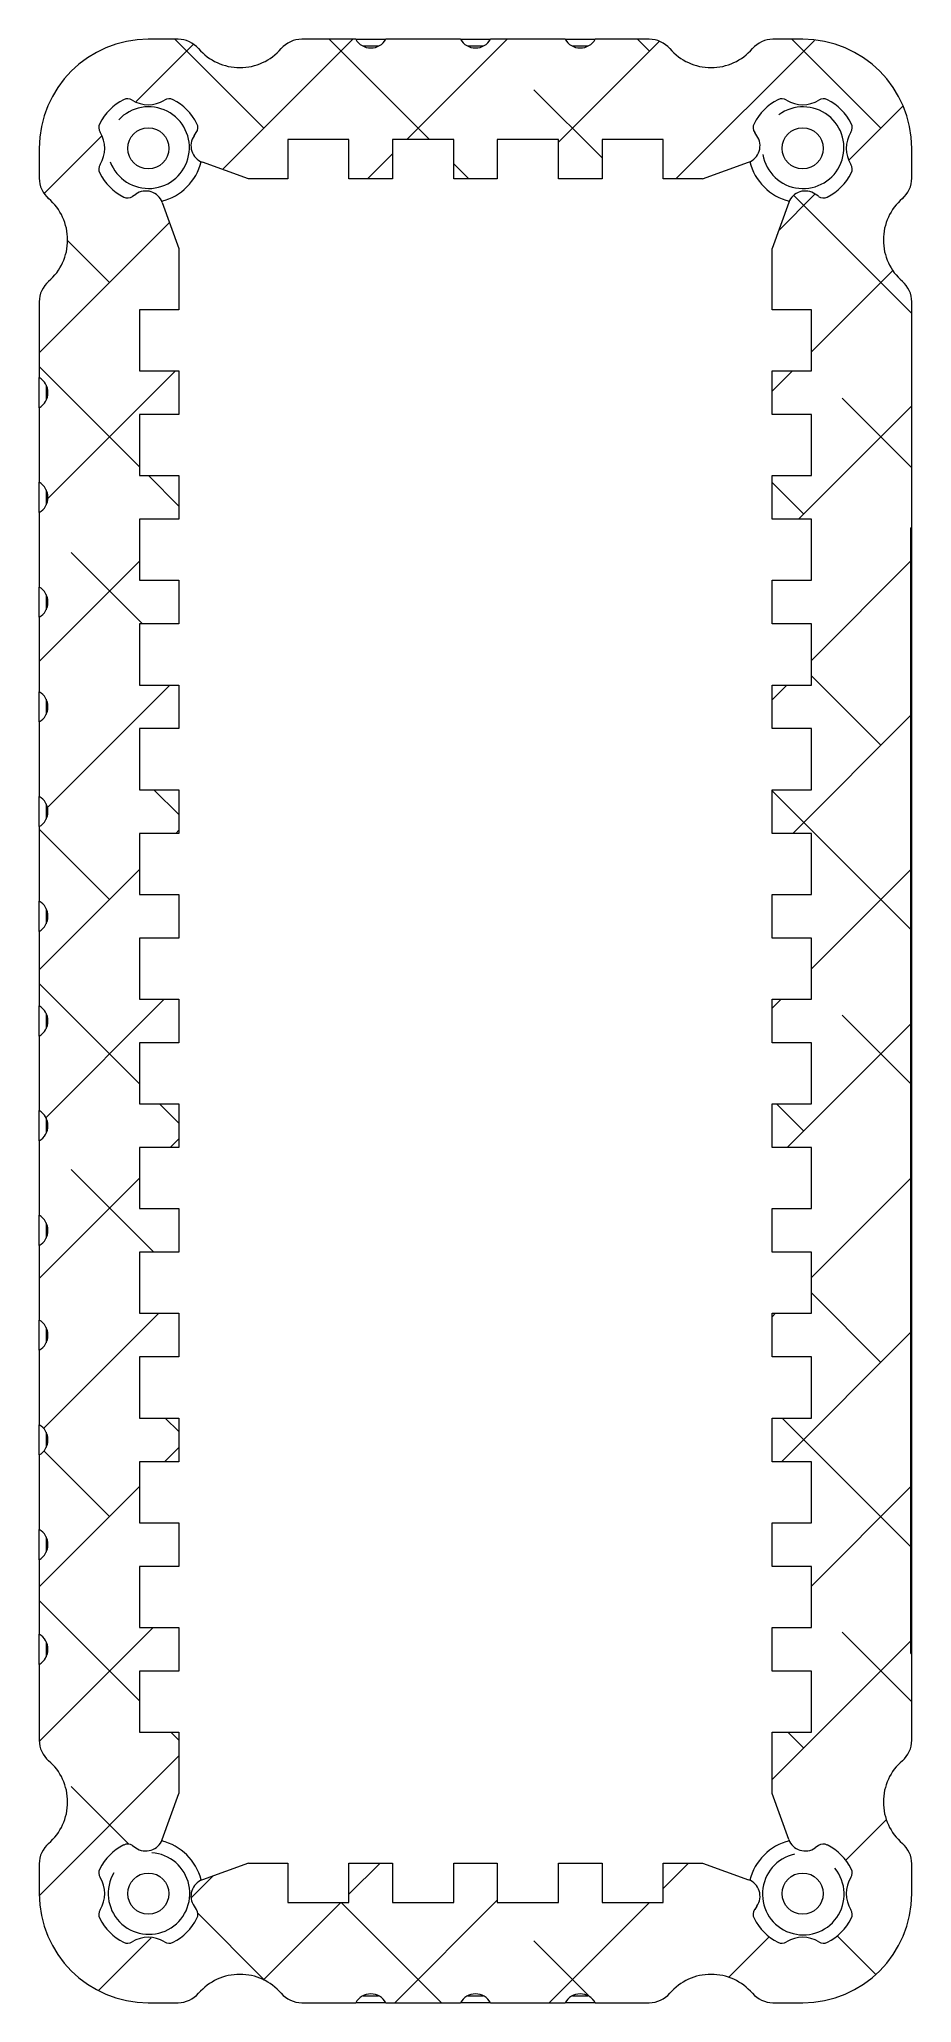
# Model space of a CAD drawing. Header units: inches. Extents: x 0.17 to 1.17, y 0.1 to 2.35.
import ezdxf

# ---------------------------------------------------------------- set-up
doc = ezdxf.new("R2010")
doc.units = ezdxf.units.IN
doc.header["$MEASUREMENT"] = 0

# ---------------------------------------------------------------- blocks, each defined once
blk = doc.blocks.new('*X2')
at = {"color": 7, "linetype": 'Continuous'}
for p, q in [((8.9272, 4.331), (8.8252, 4.433)), ((8.88, 4.2838), (9.0292, 4.433)), ((9.117, 4.318), (9.002, 4.433)), ((9.091, 4.318), (9.206, 4.433)), ((9.3692, 4.4194), (9.3556, 4.433)), ((9.6343, 4.331), (9.5323, 4.433)), ((8.7809, 4.3615), (8.8467, 4.4273)), ((9.2648, 4.315), (9.3803, 4.4306)), ((9.3995, 4.273), (9.5582, 4.4317)), ((9.3148, 4.297), (9.2366, 4.3752)), ((9.598, 4.2947), (9.6599, 4.3566)), ((8.6756, 4.2561), (8.7413, 4.3219)), ((9.046, 4.273), (9.0748, 4.3018)), ((9.162, 4.273), (9.1448, 4.2902)), ((9.5173, 4.214), (9.5589, 4.2556)), ((9.6698, 4.1188), (9.5346, 4.254)), ((8.6698, 4.0736), (8.8191, 4.2229)), ((8.7504, 4.1543), (8.7018, 4.2029)), ((9.5548, 4.0747), (9.6481, 4.1681)), ((8.7848, 3.9431), (8.6698, 4.0581)), ((8.6794, 3.9064), (8.826, 4.053)), ((9.5098, 4.0297), (9.5331, 4.053)), ((9.5399, 3.883), (9.6698, 4.0129)), ((9.6698, 3.942), (9.5901, 4.0217)), ((8.8298, 3.8981), (8.7949, 3.933)), ((9.5459, 3.8891), (9.5098, 3.9252)), ((8.6698, 3.72), (8.7848, 3.835)), ((8.7881, 3.763), (8.7063, 3.8449)), ((9.5548, 3.7212), (9.6688, 3.8352)), ((8.6792, 3.5526), (8.8195, 3.693)), ((9.5098, 3.6762), (9.5267, 3.693)), ((9.6343, 3.6239), (9.5548, 3.7035)), ((9.5334, 3.523), (9.6688, 3.6584)), ((8.8298, 3.5446), (8.8013, 3.573)), ((9.6688, 3.4127), (9.5098, 3.5717)), ((8.7504, 3.4471), (8.6698, 3.5278)), ((8.8263, 3.523), (8.8298, 3.5265)), ((8.6698, 3.3665), (8.7848, 3.4815)), ((9.5548, 3.3676), (9.6688, 3.4816)), ((8.7848, 3.236), (8.6698, 3.351)), ((8.6772, 3.1971), (8.8131, 3.333)), ((9.5098, 3.3226), (9.5202, 3.333)), ((9.6688, 3.2359), (9.5901, 3.3146)), ((9.527, 3.163), (9.6688, 3.3048)), ((8.8298, 3.191), (8.8078, 3.213)), ((9.5459, 3.182), (9.5149, 3.213)), ((8.8199, 3.163), (8.8298, 3.1729)), ((8.6698, 3.0129), (8.7848, 3.1279)), ((8.801, 3.043), (8.7063, 3.1378)), ((9.5548, 3.014), (9.6688, 3.128)), ((9.6343, 2.9168), (9.5548, 2.9964)), ((8.6746, 2.841), (8.8067, 2.973)), ((9.5098, 2.969), (9.5138, 2.973)), ((9.5205, 2.803), (9.6688, 2.9513)), ((8.8298, 2.8375), (8.8142, 2.853)), ((9.6688, 2.7056), (9.5213, 2.853)), ((8.7504, 2.74), (8.675, 2.8154)), ((8.8134, 2.803), (8.8298, 2.8194)), ((8.6698, 2.6594), (8.7848, 2.7744)), ((9.5548, 2.6605), (9.6688, 2.7745)), ((8.7848, 2.5289), (8.6698, 2.6439)), ((8.6699, 2.4828), (8.8002, 2.613)), ((9.5098, 2.4387), (9.6688, 2.5977)), ((9.6698, 2.5278), (9.5901, 2.6075)), ((8.8298, 2.4839), (8.8207, 2.493)), ((9.5459, 2.4749), (9.5278, 2.493)), ((8.67, 2.306), (8.8298, 2.4658)), ((8.7723, 2.3647), (8.7063, 2.4307)), ((9.5941, 2.3462), (9.6409, 2.393)), ((9.0248, 2.3073), (9.0605, 2.343)), ((9.3848, 2.3137), (9.4141, 2.343)), ((8.844, 2.3033), (8.8691, 2.3283)), ((8.9266, 2.209), (9.0155, 2.298)), ((9.1307, 2.183), (9.0157, 2.298)), ((9.0773, 2.183), (9.1948, 2.3005)), ((9.2541, 2.183), (9.3691, 2.298)), ((8.9272, 2.2097), (8.8514, 2.2855)), ((8.738, 2.1973), (8.7982, 2.2574)), ((9.3011, 2.1894), (9.2366, 2.2539)), ((9.4598, 2.212), (9.5066, 2.2587)), ((9.6284, 2.2157), (9.5844, 2.2597)), ((9.3075, 2.183), (9.3039, 2.1866))]:
    blk.add_line(p, q, dxfattribs=at)

msp = doc.modelspace()

# ---------------------------------------------------------------- linework, layer by layer
at = {"color": 7, "linetype": 'Continuous', "lineweight": 5}
for p, q in [((0.3331, 2.3535), (0.299, 2.3535)), ((0.5367, 2.3535), (0.4749, 2.3535)), ((0.5367, 2.3535), (0.5713, 2.3535)), ((0.5627, 2.3455), (0.5453, 2.3455)), ((0.6567, 2.3535), (0.5713, 2.3535)), ((0.6567, 2.3535), (0.6913, 2.3535)), ((0.6827, 2.3455), (0.6653, 2.3455)), ((0.7767, 2.3535), (0.6913, 2.3535)), ((0.7767, 2.3535), (0.8113, 2.3535)), ((0.8027, 2.3455), (0.7853, 2.3455)), ((0.8731, 2.3535), (0.8113, 2.3535)), ((1.049, 2.3535), (1.0149, 2.3535)), ((0.174, 2.2285), (0.174, 2.1943)), ((0.3515, 2.2429), (0.354, 2.2465)), ((0.529, 2.2385), (0.459, 2.2385)), ((0.459, 2.2385), (0.459, 2.1935)), ((0.529, 2.1935), (0.529, 2.2385)), ((0.649, 2.2385), (0.579, 2.2385)), ((0.579, 2.2385), (0.579, 2.1935)), ((0.649, 2.1935), (0.649, 2.2385)), ((0.769, 2.2385), (0.699, 2.2385)), ((0.699, 2.2385), (0.699, 2.1935)), ((0.769, 2.1935), (0.769, 2.2385)), ((0.889, 2.2385), (0.819, 2.2385)), ((0.819, 2.2385), (0.819, 2.1935)), ((0.889, 2.1935), (0.889, 2.2385)), ((0.9965, 2.2429), (0.994, 2.2465)), ((1.174, 2.1943), (1.174, 2.2285)), ((0.4137, 2.1935), (0.3611, 2.2126)), ((0.9343, 2.1935), (0.9869, 2.2126)), ((0.459, 2.1935), (0.4137, 2.1935)), ((0.579, 2.1935), (0.529, 2.1935)), ((0.699, 2.1935), (0.649, 2.1935)), ((0.819, 2.1935), (0.769, 2.1935)), ((0.9343, 2.1935), (0.889, 2.1935)), ((0.281, 2.1735), (0.2846, 2.1759)), ((0.3149, 2.1664), (0.334, 2.1138)), ((1.0331, 2.1664), (1.014, 2.1138)), ((1.067, 2.1735), (1.0634, 2.1759)), ((0.334, 2.1138), (0.334, 2.0435)), ((1.014, 2.0435), (1.014, 2.1138)), ((0.174, 2.0526), (0.174, 1.9658)), ((1.174, 1.7935), (1.174, 2.0526)), ((0.334, 2.0435), (0.289, 2.0435)), ((0.289, 2.0435), (0.289, 1.9735)), ((1.059, 2.0435), (1.014, 2.0435)), ((1.059, 1.9735), (1.059, 2.0435)), ((0.174, 1.9312), (0.174, 1.9658)), ((0.289, 1.9735), (0.334, 1.9735)), ((0.334, 1.9735), (0.334, 1.9235)), ((1.014, 1.9235), (1.014, 1.9735)), ((1.014, 1.9735), (1.059, 1.9735)), ((0.182, 1.9572), (0.182, 1.9398)), ((0.174, 1.9312), (0.174, 1.8458)), ((0.334, 1.9235), (0.289, 1.9235)), ((0.289, 1.9235), (0.289, 1.8535)), ((1.059, 1.9235), (1.014, 1.9235)), ((1.059, 1.8535), (1.059, 1.9235)), ((0.174, 1.8112), (0.174, 1.8458)), ((0.289, 1.8535), (0.334, 1.8535)), ((0.334, 1.8535), (0.334, 1.8035)), ((1.014, 1.8035), (1.014, 1.8535)), ((1.014, 1.8535), (1.059, 1.8535)), ((0.182, 1.8372), (0.182, 1.8198)), ((0.174, 1.8112), (0.174, 1.7258)), ((0.334, 1.8035), (0.289, 1.8035)), ((0.289, 1.8035), (0.289, 1.7335)), ((1.059, 1.8035), (1.014, 1.8035)), ((1.059, 1.7335), (1.059, 1.8035)), ((1.174, 1.7935), (1.173, 1.7935)), ((1.173, 0.5035), (1.173, 1.7935)), ((1.174, 1.7435), (1.174, 1.7935)), ((0.289, 1.7335), (0.334, 1.7335)), ((0.334, 1.7335), (0.334, 1.6835)), ((1.014, 1.6835), (1.014, 1.7335)), ((1.014, 1.7335), (1.059, 1.7335)), ((1.173, 1.7435), (1.174, 1.7435)), ((1.174, 0.5535), (1.174, 1.7435)), ((0.174, 1.6912), (0.174, 1.7258)), ((0.182, 1.7172), (0.182, 1.6998)), ((0.174, 1.6912), (0.174, 1.6058)), ((0.334, 1.6835), (0.289, 1.6835)), ((0.289, 1.6835), (0.289, 1.6135)), ((1.059, 1.6835), (1.014, 1.6835)), ((1.059, 1.6135), (1.059, 1.6835)), ((0.174, 1.5712), (0.174, 1.6058)), ((0.289, 1.6135), (0.334, 1.6135)), ((0.334, 1.6135), (0.334, 1.5635)), ((1.014, 1.5635), (1.014, 1.6135)), ((1.014, 1.6135), (1.059, 1.6135)), ((0.182, 1.5972), (0.182, 1.5798)), ((0.174, 1.5712), (0.174, 1.4858)), ((0.334, 1.5635), (0.289, 1.5635)), ((0.289, 1.5635), (0.289, 1.4935)), ((1.059, 1.5635), (1.014, 1.5635)), ((1.059, 1.4935), (1.059, 1.5635)), ((0.174, 1.4512), (0.174, 1.4858)), ((0.289, 1.4935), (0.334, 1.4935)), ((0.334, 1.4935), (0.334, 1.4435)), ((1.014, 1.4435), (1.014, 1.4935)), ((1.014, 1.4935), (1.059, 1.4935)), ((0.182, 1.4772), (0.182, 1.4598)), ((0.174, 1.4512), (0.174, 1.3658)), ((0.334, 1.4435), (0.289, 1.4435)), ((0.289, 1.4435), (0.289, 1.3735)), ((1.059, 1.4435), (1.014, 1.4435)), ((1.059, 1.3735), (1.059, 1.4435)), ((0.289, 1.3735), (0.334, 1.3735)), ((0.334, 1.3735), (0.334, 1.3235)), ((1.014, 1.3235), (1.014, 1.3735)), ((1.014, 1.3735), (1.059, 1.3735)), ((0.174, 1.3312), (0.174, 1.3658)), ((0.182, 1.3572), (0.182, 1.3398)), ((0.174, 1.3312), (0.174, 1.2458)), ((0.334, 1.3235), (0.289, 1.3235)), ((0.289, 1.3235), (0.289, 1.2535)), ((1.059, 1.3235), (1.014, 1.3235)), ((1.059, 1.2535), (1.059, 1.3235)), ((0.174, 1.2112), (0.174, 1.2458)), ((0.289, 1.2535), (0.334, 1.2535)), ((0.334, 1.2535), (0.334, 1.2035)), ((1.014, 1.2035), (1.014, 1.2535)), ((1.014, 1.2535), (1.059, 1.2535)), ((0.182, 1.2372), (0.182, 1.2198)), ((0.174, 1.2112), (0.174, 1.1258)), ((0.334, 1.2035), (0.289, 1.2035)), ((0.289, 1.2035), (0.289, 1.1335)), ((1.059, 1.2035), (1.014, 1.2035)), ((1.059, 1.1335), (1.059, 1.2035)), ((0.174, 1.0912), (0.174, 1.1258)), ((0.289, 1.1335), (0.334, 1.1335)), ((0.334, 1.1335), (0.334, 1.0835)), ((1.014, 1.0835), (1.014, 1.1335)), ((1.014, 1.1335), (1.059, 1.1335)), ((0.182, 1.1172), (0.182, 1.0998)), ((0.174, 1.0912), (0.174, 1.0058)), ((0.334, 1.0835), (0.289, 1.0835)), ((0.289, 1.0835), (0.289, 1.0135)), ((1.059, 1.0835), (1.014, 1.0835)), ((1.059, 1.0135), (1.059, 1.0835)), ((0.289, 1.0135), (0.334, 1.0135)), ((0.334, 1.0135), (0.334, 0.9635)), ((1.014, 0.9635), (1.014, 1.0135)), ((1.014, 1.0135), (1.059, 1.0135)), ((0.174, 0.9712), (0.174, 1.0058)), ((0.182, 0.9972), (0.182, 0.9798)), ((0.174, 0.9712), (0.174, 0.8858)), ((0.334, 0.9635), (0.289, 0.9635)), ((0.289, 0.9635), (0.289, 0.8935)), ((1.059, 0.9635), (1.014, 0.9635)), ((1.059, 0.8935), (1.059, 0.9635)), ((0.174, 0.8512), (0.174, 0.8858)), ((0.289, 0.8935), (0.334, 0.8935)), ((0.334, 0.8935), (0.334, 0.8435)), ((1.014, 0.8435), (1.014, 0.8935)), ((1.014, 0.8935), (1.059, 0.8935)), ((0.182, 0.8772), (0.182, 0.8598)), ((0.174, 0.8512), (0.174, 0.7658)), ((0.334, 0.8435), (0.289, 0.8435)), ((0.289, 0.8435), (0.289, 0.7735)), ((1.059, 0.8435), (1.014, 0.8435)), ((1.059, 0.7735), (1.059, 0.8435)), ((0.174, 0.7312), (0.174, 0.7658)), ((0.289, 0.7735), (0.334, 0.7735)), ((0.334, 0.7735), (0.334, 0.7235)), ((1.014, 0.7235), (1.014, 0.7735)), ((1.014, 0.7735), (1.059, 0.7735)), ((0.182, 0.7572), (0.182, 0.7398)), ((0.174, 0.7312), (0.174, 0.6458)), ((0.334, 0.7235), (0.289, 0.7235)), ((0.289, 0.7235), (0.289, 0.6535)), ((1.059, 0.7235), (1.014, 0.7235)), ((1.059, 0.6535), (1.059, 0.7235)), ((0.289, 0.6535), (0.334, 0.6535)), ((0.334, 0.6535), (0.334, 0.6035)), ((1.014, 0.6035), (1.014, 0.6535)), ((1.014, 0.6535), (1.059, 0.6535)), ((0.174, 0.6112), (0.174, 0.6458)), ((0.182, 0.6372), (0.182, 0.6198)), ((0.174, 0.6112), (0.174, 0.5258)), ((0.334, 0.6035), (0.289, 0.6035)), ((0.289, 0.6035), (0.289, 0.5335)), ((1.059, 0.6035), (1.014, 0.6035)), ((1.059, 0.5335), (1.059, 0.6035)), ((1.173, 0.5535), (1.174, 0.5535)), ((1.174, 0.5035), (1.174, 0.5535)), ((0.174, 0.4912), (0.174, 0.5258)), ((0.289, 0.5335), (0.334, 0.5335)), ((0.334, 0.5335), (0.334, 0.4835)), ((1.014, 0.4835), (1.014, 0.5335)), ((1.014, 0.5335), (1.059, 0.5335)), ((0.182, 0.5172), (0.182, 0.4998)), ((1.173, 0.5035), (1.174, 0.5035)), ((1.174, 0.4043), (1.174, 0.5035)), ((0.174, 0.4912), (0.174, 0.4043)), ((0.334, 0.4835), (0.289, 0.4835)), ((0.289, 0.4835), (0.289, 0.4135)), ((1.059, 0.4835), (1.014, 0.4835)), ((1.059, 0.4135), (1.059, 0.4835)), ((0.289, 0.4135), (0.334, 0.4135)), ((0.334, 0.4135), (0.334, 0.3432)), ((1.014, 0.3432), (1.014, 0.4135)), ((1.014, 0.4135), (1.059, 0.4135)), ((0.3149, 0.2906), (0.334, 0.3432)), ((1.0331, 0.2906), (1.014, 0.3432)), ((0.281, 0.2835), (0.2846, 0.281)), ((1.067, 0.2835), (1.0634, 0.281)), ((0.174, 0.2626), (0.174, 0.2285)), ((0.4137, 0.2635), (0.3611, 0.2443)), ((0.4137, 0.2635), (0.459, 0.2635)), ((0.459, 0.2635), (0.459, 0.2185)), ((0.529, 0.2185), (0.529, 0.2635)), ((0.529, 0.2635), (0.579, 0.2635)), ((0.579, 0.2635), (0.579, 0.2185)), ((0.649, 0.2185), (0.649, 0.2635)), ((0.649, 0.2635), (0.699, 0.2635)), ((0.699, 0.2635), (0.699, 0.2185)), ((0.769, 0.2185), (0.769, 0.2635)), ((0.769, 0.2635), (0.819, 0.2635)), ((0.819, 0.2635), (0.819, 0.2185)), ((0.889, 0.2185), (0.889, 0.2635)), ((0.889, 0.2635), (0.9343, 0.2635)), ((0.9343, 0.2635), (0.9869, 0.2443)), ((1.174, 0.2285), (1.174, 0.2626)), ((0.3515, 0.2141), (0.354, 0.2105)), ((0.459, 0.2185), (0.529, 0.2185)), ((0.579, 0.2185), (0.649, 0.2185)), ((0.699, 0.2185), (0.769, 0.2185)), ((0.819, 0.2185), (0.889, 0.2185)), ((0.9965, 0.2141), (0.994, 0.2105)), ((0.299, 0.1035), (0.3331, 0.1035)), ((0.4749, 0.1035), (0.5367, 0.1035)), ((0.5713, 0.1035), (0.5367, 0.1035)), ((0.5453, 0.1115), (0.5627, 0.1115)), ((0.5713, 0.1035), (0.6567, 0.1035)), ((0.6913, 0.1035), (0.6567, 0.1035)), ((0.6653, 0.1115), (0.6827, 0.1115)), ((0.6913, 0.1035), (0.7767, 0.1035)), ((0.8113, 0.1035), (0.7767, 0.1035)), ((0.7853, 0.1115), (0.8027, 0.1115)), ((0.8113, 0.1035), (0.8731, 0.1035)), ((1.0149, 0.1035), (1.049, 0.1035))]:
    msp.add_line(p, q, dxfattribs=at)
for centre in [(0.299, 2.2285), (1.049, 2.2285), (0.299, 0.2285), (1.049, 0.2285)]:
    msp.add_circle(centre, 0.0236, dxfattribs=at)
for centre, radius, start, end in [((0.299, 2.2285), 0.125, 90, 180), ((0.3331, 2.3225), 0.031, 40.7233, 90), ((0.404, 2.3835), 0.0625, 220.7233, 319.2767), ((0.4749, 2.3225), 0.031, 90, 139.2767), ((0.554, 2.3635), 0.02, 210, 330), ((0.674, 2.3635), 0.02, 210, 330), ((0.794, 2.3635), 0.02, 210, 330), ((0.8731, 2.3225), 0.031, 40.7233, 90), ((0.944, 2.3835), 0.0625, 220.7233, 319.2767), ((1.0149, 2.3225), 0.031, 90, 139.2767), ((1.049, 2.2285), 0.125, 0, 90), ((0.299, 2.2285), 0.0625, 116.9431, 153.0569), ((0.2993, 2.2293), 0.0468, 200.3949, 137.1076), ((0.2752, 2.2753), 0.01, 58.0875, 116.9431), ((0.299, 2.3135), 0.035, 238.0875, 301.9125), ((0.3228, 2.2753), 0.01, 63.0569, 121.9125), ((0.299, 2.2285), 0.0625, 26.8449, 63.0569), ((1.049, 2.2285), 0.0625, 116.9431, 153.1551), ((1.0495, 2.2292), 0.0468, 189.6478, 126.3604), ((1.0252, 2.2753), 0.01, 58.0875, 116.9431), ((1.049, 2.3135), 0.035, 238.0875, 301.9125), ((1.0728, 2.2753), 0.01, 63.0569, 121.9125), ((1.049, 2.2285), 0.0625, 26.9431, 63.0569), ((0.2522, 2.2523), 0.01, 153.0569, 211.9125), ((0.3458, 2.2522), 0.01, 325, 26.8449), ((1.0022, 2.2522), 0.01, 153.1551, 215), ((1.0958, 2.2523), 0.01, 328.0875, 26.9431), ((0.214, 2.2285), 0.035, 328.0875, 31.9125), ((0.3679, 2.2314), 0.02, 145, 250), ((0.9801, 2.2314), 0.02, 290, 35), ((1.134, 2.2285), 0.035, 148.0875, 211.9125), ((0.2522, 2.2047), 0.01, 148.0875, 206.9431), ((0.299, 2.2285), 0.0625, 284.1302, 345.8698), ((1.049, 2.2285), 0.0625, 194.1302, 255.8698), ((1.0958, 2.2047), 0.01, 333.0569, 31.9125), ((0.205, 2.1943), 0.031, 180, 229.2767), ((0.299, 2.2285), 0.0625, 206.9431, 243.1551), ((1.049, 2.2285), 0.0625, 296.8449, 333.0569), ((1.143, 2.1943), 0.031, 310.7233, 0), ((0.144, 2.1235), 0.0625, 310.7233, 49.2767), ((0.2753, 2.1816), 0.01, 243.1551, 305), ((0.2961, 2.1596), 0.02, 20, 125), ((1.0519, 2.1596), 0.02, 55, 160), ((1.0727, 2.1816), 0.01, 235, 296.8449), ((1.204, 2.1235), 0.0625, 130.7233, 229.2767), ((0.205, 2.0526), 0.031, 130.7233, 180), ((1.143, 2.0526), 0.031, 0, 49.2767), ((0.164, 1.9485), 0.02, 300, 60), ((0.164, 1.8285), 0.02, 300, 60), ((0.164, 1.7085), 0.02, 300, 60), ((0.164, 1.5885), 0.02, 300, 60), ((0.164, 1.4685), 0.02, 300, 60), ((0.164, 1.3485), 0.02, 300, 60), ((0.164, 1.2285), 0.02, 300, 60), ((0.164, 1.1085), 0.02, 300, 60), ((0.164, 0.9885), 0.02, 300, 60), ((0.164, 0.8685), 0.02, 300, 60), ((0.164, 0.7485), 0.02, 300, 60), ((0.164, 0.6285), 0.02, 300, 60), ((0.164, 0.5085), 0.02, 300, 60), ((0.205, 0.4043), 0.031, 180, 229.2767), ((1.143, 0.4043), 0.031, 310.7233, 0), ((0.144, 0.3335), 0.0625, 310.7233, 49.2767), ((1.204, 0.3335), 0.0625, 130.7233, 229.2767), ((0.205, 0.2626), 0.031, 130.7233, 180), ((0.299, 0.2285), 0.0625, 116.8449, 153.0569), ((0.2998, 0.2287), 0.0468, 149.5434, 86.256), ((0.2753, 0.2753), 0.01, 55, 116.8449), ((0.2961, 0.2974), 0.02, 235, 340), ((0.299, 0.2285), 0.0625, 14.6396, 75.8698), ((1.049, 0.2285), 0.0625, 104.1302, 165.8698), ((1.0497, 0.228), 0.0468, 102.3778, 39.0904), ((1.0519, 0.2974), 0.02, 200, 305), ((1.0727, 0.2753), 0.01, 63.1551, 125), ((1.049, 0.2285), 0.0625, 26.9431, 63.1551), ((1.143, 0.2626), 0.031, 0, 49.2767), ((0.2522, 0.2523), 0.01, 153.0569, 211.9125), ((1.0958, 0.2523), 0.01, 328.0875, 26.9431), ((0.299, 0.2285), 0.125, 180, 270), ((0.214, 0.2285), 0.035, 328.0875, 31.9125), ((0.3679, 0.2256), 0.02, 110, 215), ((0.9801, 0.2256), 0.02, 325, 70), ((1.049, 0.2285), 0.125, 270, 0), ((1.134, 0.2285), 0.035, 148.0875, 211.9125), ((0.2522, 0.2047), 0.01, 148.0875, 206.9431), ((0.3458, 0.2048), 0.01, 333.1551, 35), ((1.0022, 0.2048), 0.01, 145, 206.8449), ((1.0958, 0.2047), 0.01, 333.0569, 31.9125), ((0.299, 0.2285), 0.0625, 206.9431, 243.0569), ((0.299, 0.2285), 0.0625, 296.9431, 333.1551), ((1.049, 0.2285), 0.0625, 206.8449, 243.0569), ((1.049, 0.2285), 0.0625, 296.9431, 333.0569), ((0.2752, 0.1817), 0.01, 243.0569, 301.9125), ((0.299, 0.1435), 0.035, 58.0875, 121.9125), ((0.3228, 0.1817), 0.01, 238.0875, 296.9431), ((1.0252, 0.1817), 0.01, 243.0569, 301.9125), ((1.049, 0.1435), 0.035, 58.0875, 121.9125), ((1.0728, 0.1817), 0.01, 238.0875, 296.9431), ((0.404, 0.0735), 0.0625, 40.7233, 139.2767), ((0.944, 0.0735), 0.0625, 40.7233, 139.2767), ((0.3331, 0.1345), 0.031, 270, 319.2767), ((0.4749, 0.1345), 0.031, 220.7233, 270), ((0.554, 0.0935), 0.02, 30, 150), ((0.674, 0.0935), 0.02, 30, 150), ((0.794, 0.0935), 0.02, 30, 150), ((0.8731, 0.1345), 0.031, 270, 319.2767), ((1.0149, 0.1345), 0.031, 220.7233, 270)]:
    msp.add_arc(centre, radius, start, end, dxfattribs=at)

# ---------------------------------------------------------------- block references
msp.add_blockref('*X2', (-8.4958, -2.0795), dxfattribs=at)

doc.saveas('drawing.dxf')
